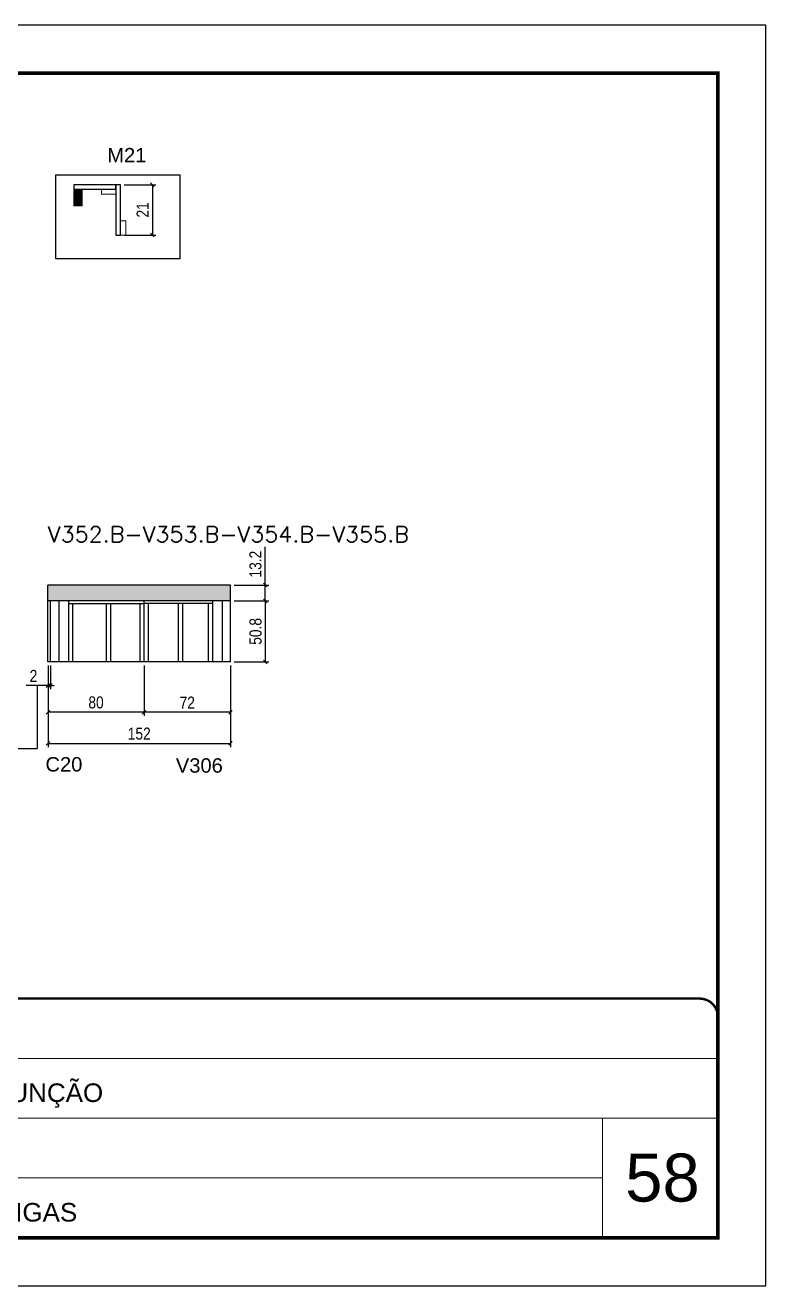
# Model space of a CAD drawing. Extents: x 137137 to 143418, y 10464 to 34486.
# Drawn here: x 139590 to 140207, y 17356 to 18406 of the extents above; entities that cross this region are included whole.
import ezdxf

# ---------------------------------------------------------------- set-up
doc = ezdxf.new("R2010")
doc.units = 0
doc.linetypes.add('CONTINUO', pattern=[0])
doc.linetypes.add('DASHED', pattern=[0.75, 0.5, -0.25])
for name, color, linetype in [('5', 5, 'Continuous'), ('COTA', 241, 'Continuous'), ('NOMENCLATURA', 7, 'Continuous'), ('Painéis', 200, 'Continuous'), ('SARR_2.2x7', 40, 'Continuous'), ('SARR_3.5x7', 81, 'Continuous')]:
    doc.layers.add(name, color=color, linetype=linetype)
for name, color, linetype, lineweight in [('CARIMBO', 255, 'Continuous', 9), ('Folhas', 255, 'Continuous', 9), ('Madeira', 126, 'Continuous', 18), ('Sarr 2.2x7', 40, 'Continuous', 9), ('SARRAFO DE PRESSAO', 251, 'DASHED', 9), ('Texto Seção', 7, 'Continuous', 15)]:
    doc.layers.add(name, color=color, linetype=linetype, lineweight=lineweight)
doc.layers.add('Laje_Perimetro', color=7, linetype='Continuous', plot=False)
doc.styles.add('ARIAL', font='arial.ttf')
doc.styles.add('COTA TECNICA', font='techl___.ttf', dxfattribs={"height": 10})
doc.styles.add('REGUA-120', font='ROMANS.shx', dxfattribs={"height": 15})
doc.styles.get("Standard").update_dxf_attribs({"font": 'arial.ttf'})
doc.styles.add('Tecnologia', font='')
doc.styles.get('Tecnologia').set_extended_font_data('Forgotten Futurist')
doc.dimstyles.new('PAINEL', dxfattribs={"dimtxt": 10, "dimasz": 3, "dimexe": 3, "dimexo": 3, "dimgap": 3, "dimtad": 1, "dimdec": 1, "dimzin": 12, "dimdsep": 46, "dimtxsty": 'COTA TECNICA', "dimblk1": 'OBLIQUE', "dimblk2": 'OBLIQUE', "dimsah": 1, "dimcen": 0.9, "dimclrd": 4, "dimclre": 4, "dimclrt": 240, "dimadec": 1, "dimazin": 3, "dimtfac": 1, "dimtdec": 1, "dimtmove": 0, "dimatfit": 3, "dimfxl": 1, "dimtolj": 1, "dimtzin": 12, "dimarcsym": 0})

# ---------------------------------------------------------------- blocks, each defined once
blk = doc.blocks.new('9999999999')
at = {"color": 30, "linetype": 'CONTINUO'}
for p, q in [((98564.6, 34230.2), (98564.6, 34429.4)), ((98564.6, 34379.6), (99584, 34379.6)), ((98564.6, 34329.8), (99488, 34329.8)), ((99584, 34329.8), (99488, 34329.8)), ((99488, 34329.8), (99488, 34230.2)), ((98564.6, 34280), (99488, 34280))]:
    blk.add_line(p, q, dxfattribs=at)
at = {"color": 30, "linetype": 'CONTINUO', "const_width": 2}
blk.add_lwpolyline([(99584, 34230.2), (99584, 34414.4, 0.414214), (99569, 34429.4), (98229, 34429.4, 0.414214), (98214, 34414.4), (98214, 34245.2, 0.414214), (98229, 34230.2), (99584, 34230.2)], format="xyb", dxfattribs=at)
at = {"layer": 'Folhas'}
blk.add_lwpolyline([(98139, 34190.2), (99624, 34190.2), (99624, 35240.2), (98139, 35240.2)], close=True, dxfattribs=at)
at = {"layer": 'Folhas', "color": 30, "const_width": 3}
blk.add_lwpolyline([(98214, 34230.2), (99584, 34230.2), (99584, 35200.2), (98214, 35200.2)], close=True, dxfattribs=at)
at = {"color": 7, "linetype": 'Continuous', "ltscale": 5, "style": 'ARIAL'}
for s, height, p in [('ROCONTEC', 15.48, (98837.7, 34393.1)), ('HOSPITAL ASSUNÇÃO', 15.483, (98837.7, 34343.3)), ('1° PAVIMENTO', 15.483, (98837.7, 34293.5)), ('NOVA SISTEMAS CONSTRUTIVOS', 11.059, (98263.2, 34267.2)), ('LATERAIS DE VIGAS', 15.483, (98837.7, 34243.7))]:
    blk.add_text(s, height=height, dxfattribs=at).set_placement(p)
at = {"layer": 'Folhas', "color": 7, "style": 'Tecnologia', "width": 1.5}
for s, p in [('CLIENTE:', (98573.7, 34397.2)), ('OBRA:', (98573.7, 34347.3)), ('PAVIMENTO:', (98573.7, 34297.5)), ('PROJETO:', (98573.7, 34247.7))]:
    blk.add_text(s, height=14, dxfattribs=at).set_placement(p)
blk = doc.blocks.new('_Oblique')
at = {"color": 0, "linetype": 'ByBlock', "lineweight": -2}
blk.add_line((-0.5, -0.5), (0.5, 0.5), dxfattribs=at)
blk = doc.blocks.new('*D1628')
at = {"layer": 'Defpoints', "color": 0, "linetype": 'ByBlock', "transparency": 16777216}
for p in [(139669.8, 18272.9), (139669.8, 18230.9), (139696.3, 18230.9)]:
    blk.add_point(p, dxfattribs=at)
at = {"layer": 'Sarr 2.2x7', "color": 4, "linetype": 'ByBlock', "lineweight": -2, "transparency": 16777216}
for p, q in [((139672.8, 18272.9), (139699.3, 18272.9)), ((139696.3, 18272.9), (139696.3, 18230.9)), ((139672.8, 18230.9), (139699.3, 18230.9))]:
    blk.add_line(p, q, dxfattribs=at)
at = {"layer": 'Sarr 2.2x7', "color": 4, "linetype": 'ByBlock', "lineweight": -2, "transparency": 16777216, "xscale": 3, "yscale": 3, "zscale": 3}
for p, rotation in [((139696.3, 18272.9), 90), ((139696.3, 18230.9), 270)]:
    blk.add_blockref('_Oblique', p, dxfattribs=dict(at, rotation=rotation))
at = {"layer": 'Sarr 2.2x7', "color": 240, "linetype": 'ByBlock', "transparency": 16777216, "insert": (139688.2, 18251.9), "char_height": 10, "attachment_point": 5, "rotation": 90, "style": 'COTA TECNICA'}
blk.add_mtext('\\A1;21', dxfattribs=at)
blk = doc.blocks.new('*D1653')
at = {"layer": 'COTA', "color": 4, "lineweight": -2, "ltscale": 25, "transparency": 16777216}
for p, q in [((139609.4, 17872.4), (139609.4, 17804.5)), ((139761.4, 17872.4), (139761.4, 17804.5)), ((139609.4, 17807.5), (139761.4, 17807.5))]:
    blk.add_line(p, q, dxfattribs=at)
at = {"layer": 'Defpoints', "color": 0, "ltscale": 25, "transparency": 16777216}
for p in [(139609.4, 17875.4), (139761.4, 17875.4), (139761.4, 17807.5)]:
    blk.add_point(p, dxfattribs=at)
at = {"layer": 'COTA', "color": 4, "lineweight": -2, "ltscale": 25, "transparency": 16777216, "xscale": 3, "yscale": 3, "zscale": 3, "rotation": 180}
blk.add_blockref('_Oblique', (139609.4, 17807.5), dxfattribs=at)
at = {"layer": 'COTA', "color": 4, "lineweight": -2, "ltscale": 25, "transparency": 16777216, "xscale": 3, "yscale": 3, "zscale": 3}
blk.add_blockref('_Oblique', (139761.4, 17807.5), dxfattribs=at)
at = {"layer": 'COTA', "color": 240, "ltscale": 25, "transparency": 16777216, "insert": (139685.4, 17815.6), "char_height": 10, "attachment_point": 5, "style": 'COTA TECNICA'}
blk.add_mtext('\\A1;152', dxfattribs=at)
blk = doc.blocks.new('*D1654')
at = {"layer": 'COTA', "color": 4, "lineweight": -2, "ltscale": 25, "transparency": 16777216}
for p, q in [((139689.4, 17872.4), (139689.4, 17830.4)), ((139761.4, 17872.4), (139761.4, 17830.4)), ((139761.4, 17833.4), (139689.4, 17833.4))]:
    blk.add_line(p, q, dxfattribs=at)
at = {"layer": 'Defpoints', "color": 0, "ltscale": 25, "transparency": 16777216}
for p in [(139689.4, 17875.4), (139761.4, 17875.4), (139689.4, 17833.4)]:
    blk.add_point(p, dxfattribs=at)
at = {"layer": 'COTA', "color": 4, "lineweight": -2, "ltscale": 25, "transparency": 16777216, "xscale": 3, "yscale": 3, "zscale": 3, "rotation": 180}
blk.add_blockref('_Oblique', (139689.4, 17833.4), dxfattribs=at)
at = {"layer": 'COTA', "color": 4, "lineweight": -2, "ltscale": 25, "transparency": 16777216, "xscale": 3, "yscale": 3, "zscale": 3}
blk.add_blockref('_Oblique', (139761.4, 17833.4), dxfattribs=at)
at = {"layer": 'COTA', "color": 240, "ltscale": 25, "transparency": 16777216, "insert": (139725.4, 17841.5), "char_height": 10, "attachment_point": 5, "style": 'COTA TECNICA'}
blk.add_mtext('\\A1;72', dxfattribs=at)
blk = doc.blocks.new('*D1622')
at = {"layer": 'COTA', "color": 4, "lineweight": -2, "ltscale": 25, "transparency": 16777216}
for p, q in [((139609.4, 17872.4), (139609.4, 17830.4)), ((139689.4, 17872.4), (139689.4, 17830.4)), ((139689.4, 17833.4), (139609.4, 17833.4))]:
    blk.add_line(p, q, dxfattribs=at)
at = {"layer": 'Defpoints', "color": 0, "ltscale": 25, "transparency": 16777216}
for p in [(139609.4, 17875.4), (139689.4, 17875.4), (139609.4, 17833.4)]:
    blk.add_point(p, dxfattribs=at)
at = {"layer": 'COTA', "color": 4, "lineweight": -2, "ltscale": 25, "transparency": 16777216, "xscale": 3, "yscale": 3, "zscale": 3, "rotation": 180}
blk.add_blockref('_Oblique', (139609.4, 17833.4), dxfattribs=at)
at = {"layer": 'COTA', "color": 4, "lineweight": -2, "ltscale": 25, "transparency": 16777216, "xscale": 3, "yscale": 3, "zscale": 3}
blk.add_blockref('_Oblique', (139689.4, 17833.4), dxfattribs=at)
at = {"layer": 'COTA', "color": 240, "ltscale": 25, "transparency": 16777216, "insert": (139649.4, 17841.6), "char_height": 10, "attachment_point": 5, "style": 'COTA TECNICA'}
blk.add_mtext('\\A1;80', dxfattribs=at)
blk = doc.blocks.new('*D1655')
at = {"layer": 'COTA', "color": 4, "lineweight": -2, "ltscale": 25, "transparency": 16777216}
for p, q in [((139609.4, 17872.4), (139609.4, 17852.7)), ((139611.4, 17872.4), (139611.4, 17852.7)), ((139609.4, 17855.7), (139591.3, 17855.7)), ((139611.4, 17855.7), (139609.4, 17855.7)), ((139611.4, 17855.7), (139614.4, 17855.7))]:
    blk.add_line(p, q, dxfattribs=at)
at = {"layer": 'Defpoints', "color": 0, "ltscale": 25, "transparency": 16777216}
for p in [(139609.4, 17875.4), (139611.4, 17875.4), (139609.4, 17855.7)]:
    blk.add_point(p, dxfattribs=at)
at = {"layer": 'COTA', "color": 4, "lineweight": -2, "ltscale": 25, "transparency": 16777216, "xscale": 3, "yscale": 3, "zscale": 3}
blk.add_blockref('_Oblique', (139609.4, 17855.7), dxfattribs=at)
at = {"layer": 'COTA', "color": 4, "lineweight": -2, "ltscale": 25, "transparency": 16777216, "xscale": 3, "yscale": 3, "zscale": 3, "rotation": 180}
blk.add_blockref('_Oblique', (139611.4, 17855.7), dxfattribs=at)
at = {"layer": 'COTA', "color": 240, "ltscale": 25, "transparency": 16777216, "insert": (139597.3, 17863.7), "char_height": 10, "attachment_point": 5, "style": 'COTA TECNICA'}
blk.add_mtext('\\A1;2', dxfattribs=at)
blk = doc.blocks.new('*D1656')
at = {"layer": 'COTA', "color": 4, "lineweight": -2, "ltscale": 25, "transparency": 16777216}
for p, q in [((139764.4, 17926.2), (139793.4, 17926.2)), ((139790.4, 17926.2), (139790.4, 17875.4)), ((139764.4, 17875.4), (139793.4, 17875.4))]:
    blk.add_line(p, q, dxfattribs=at)
at = {"layer": 'Defpoints', "color": 0, "ltscale": 25, "transparency": 16777216}
for p in [(139761.4, 17926.2), (139761.4, 17875.4), (139790.4, 17875.4)]:
    blk.add_point(p, dxfattribs=at)
at = {"layer": 'COTA', "color": 4, "lineweight": -2, "ltscale": 25, "transparency": 16777216, "xscale": 3, "yscale": 3, "zscale": 3}
for p, rotation in [((139790.4, 17926.2), 90), ((139790.4, 17875.4), 270)]:
    blk.add_blockref('_Oblique', p, dxfattribs=dict(at, rotation=rotation))
at = {"layer": 'COTA', "color": 240, "ltscale": 25, "transparency": 16777216, "insert": (139782.3, 17900.8), "char_height": 10, "attachment_point": 5, "rotation": 90, "style": 'COTA TECNICA'}
blk.add_mtext('\\A1;50.8', dxfattribs=at)
blk = doc.blocks.new('*D1657')
at = {"layer": 'COTA', "color": 4, "lineweight": -2, "ltscale": 25, "transparency": 16777216}
for p, q in [((139790.4, 17939.4), (139790.4, 17971.2)), ((139764.4, 17939.4), (139793.4, 17939.4)), ((139790.4, 17926.2), (139790.4, 17939.4)), ((139764.4, 17926.2), (139793.4, 17926.2))]:
    blk.add_line(p, q, dxfattribs=at)
at = {"layer": 'Defpoints', "color": 0, "ltscale": 25, "transparency": 16777216}
for p in [(139761.4, 17939.4), (139790.4, 17939.4), (139761.4, 17926.2)]:
    blk.add_point(p, dxfattribs=at)
at = {"layer": 'COTA', "color": 4, "lineweight": -2, "ltscale": 25, "transparency": 16777216, "xscale": 3, "yscale": 3, "zscale": 3}
for p, rotation in [((139790.4, 17939.4), 90), ((139790.4, 17926.2), 270)]:
    blk.add_blockref('_Oblique', p, dxfattribs=dict(at, rotation=rotation))
at = {"layer": 'COTA', "color": 240, "ltscale": 25, "transparency": 16777216, "insert": (139782.2, 17956.8), "char_height": 10, "attachment_point": 5, "rotation": 90, "style": 'COTA TECNICA'}
blk.add_mtext('\\A1;13.2', dxfattribs=at)

msp = doc.modelspace()

# ---------------------------------------------------------------- hatches: boundary and pattern name
at = {"layer": 'COTA', "linetype": 'ByBlock'}
h = msp.add_hatch(dxfattribs=at)
h.set_pattern_fill('AR-CONC', color=256, scale=0.03)
h.set_pattern_definition([(50, (233.886, -15253.203), (5.46554007, -0.47817257), [0.5715, -6.2865]), (355, (233.886, -15253.203), (-1.05730264, 5.73170536), [0.4572, -5.02921753]), (100.4514447, (234.3413, -15253.243), (4.40823741, 5.25353256), [0.48570026, -5.34270734]), (46.1842, (233.886, -15251.679), (8.13237123, -1.26126984), [0.85725, -9.42975]), (96.6355576, (234.5635, -15251.784), (7.122124, 7.42278374), [0.7285507, -8.01406824]), (351.184151, (233.886, -15251.679), (7.122124, 7.42278374), [0.685799, -7.54379196]), (21, (234.648, -15252.06), (4.54843174, -3.06795595), [0.5715, -6.2865]), (326, (234.648, -15252.06), (1.85406085, 5.52563898), [0.4572, -5.0292]), (71.451445, (235.027, -15252.316), (6.40249258, 2.45768307), [0.48570026, -5.34269813]), (37.5, (233.8858, -15253.2032), (0.092658098, 2.536651166), [0, -4.96824, 0, -5.1054, 0, -5.04825]), (7.5, (233.8858, -15253.2032), (2.004589875, 3.005417245), [0, -2.91084, 0, -4.85394, 0, -1.92405]), (327.5, (232.1866, -15253.2032), (4.067717855, -0.17186232), [0, -1.905, 0, -5.9436, 0, -7.8867]), (317.5, (231.4246, -15253.203), (4.44387544, 0.76279473), [0, -2.4765, 0, -3.94716, 0, -5.6007])])
h.paths.add_polyline_path([(139761.42, 17926.22), (139761.42, 17939.42), (139609.38, 17939.42), (139609.38, 17926.22)])
at = {"layer": 'Madeira'}
h = msp.add_hatch(dxfattribs=at)
h.set_pattern_fill('ANSI31', color=256, scale=0.2, angle=270, style=0)
h.set_pattern_definition([(315, (156266.8211, 4921.1487), (0.449012806, 0.449012806), [])])
h.paths.add_polyline_path([(139630.88, 18255.28), (139637.88, 18255.28), (139637.88, 18269.28), (139630.88, 18269.28)])

# ---------------------------------------------------------------- linework, layer by layer
at = {"linetype": 'ByBlock'}
msp.add_lwpolyline([(139615.89, 18281.04), (139719.33, 18281.04), (139719.33, 18211.22), (139615.89, 18211.22)], close=True, dxfattribs=at)
at = {"layer": 'COTA', "linetype": 'ByBlock'}
for p, q in [((139761.42, 17939.42), (139609.38, 17939.42)), ((139609.38, 17926.22), (139609.38, 17939.42)), ((139761.42, 17926.22), (139761.42, 17939.42))]:
    msp.add_line(p, q, dxfattribs=at)
at = {"layer": 'Laje_Perimetro'}
msp.add_lwpolyline([(140207.29, 18405.72), (138722.29, 18405.72), (138722.29, 17355.72), (140207.29, 17355.72)], close=True, dxfattribs=at)
at = {"layer": 'Madeira'}
msp.add_lwpolyline([(139630.88, 18269.28), (139637.88, 18269.28), (139637.88, 18255.28), (139630.88, 18255.28)], close=True, dxfattribs=at)
at = {"layer": 'NOMENCLATURA', "linetype": 'Continuous'}
for p in [(139600.32, 17855.73), (139538.83, 17803.33)]:
    msp.add_line(p, (139600.32, 17803.33), dxfattribs=at)
at = {"layer": 'Painéis'}
for p, q in [((139761.42, 17926.22), (139609.38, 17926.22)), ((139761.42, 17875.42), (139609.38, 17875.42))]:
    msp.add_line(p, q, dxfattribs=at)
at = {"layer": 'Painéis', "ltscale": 25}
for p, q in [((139609.38, 17875.42), (139609.38, 17926.22)), ((139611.38, 17875.42), (139611.38, 17926.22)), ((139689.42, 17875.42), (139689.42, 17926.22)), ((139761.42, 17875.42), (139761.42, 17926.22))]:
    msp.add_line(p, q, dxfattribs=at)
at = {"layer": 'Painéis', "linetype": 'ByBlock'}
msp.add_lwpolyline([(139665.84, 18272.88), (139630.9, 18272.88), (139630.9, 18269.28), (139665.84, 18269.28), (139665.84, 18272.88)], dxfattribs=at)
at = {"layer": 'Painéis'}
msp.add_lwpolyline([(139665.84, 18230.88), (139669.84, 18230.88), (139669.84, 18272.88), (139665.84, 18272.88)], close=True, dxfattribs=at)
at = {"layer": 'Sarr 2.2x7', "linetype": 'ByBlock'}
for points in [[(139665.84, 18269.28), (139653.84, 18269.28), (139653.84, 18264.88), (139665.84, 18264.88), (139665.84, 18269.28)], [(139674.24, 18230.88), (139674.24, 18242.88), (139669.84, 18242.88), (139669.84, 18230.88), (139674.24, 18230.88)]]:
    msp.add_lwpolyline(points, dxfattribs=at)
at = {"layer": 'SARR_2.2x7', "linetype": 'Continuous'}
for p, q in [((139618.38, 17926.22), (139618.38, 17875.42)), ((139626.38, 17924.02), (139689.42, 17924.02)), ((139746.42, 17924.02), (139689.42, 17924.02)), ((139754.42, 17926.22), (139754.42, 17875.42))]:
    msp.add_line(p, q, dxfattribs=at)
at = {"layer": 'SARR_3.5x7'}
for p, q in [((139626.38, 17926.22), (139626.38, 17875.42)), ((139629.88, 17924.02), (139629.88, 17875.42)), ((139657.9, 17924.02), (139657.9, 17875.42)), ((139661.4, 17924.02), (139661.4, 17875.42)), ((139685.92, 17924.02), (139685.92, 17875.42)), ((139692.92, 17924.02), (139692.92, 17875.42)), ((139717.92, 17924.02), (139717.92, 17875.42)), ((139721.42, 17924.02), (139721.42, 17875.42)), ((139742.92, 17924.02), (139742.92, 17875.42)), ((139746.42, 17926.22), (139746.42, 17875.42))]:
    msp.add_line(p, q, dxfattribs=at)

# ---------------------------------------------------------------- block references
at = {"layer": 'SARRAFO DE PRESSAO', "color": 6, "linetype": 'ByBlock'}
msp.add_blockref('9999999999', (40583.31, -16834.48), dxfattribs=at)

# ---------------------------------------------------------------- texts
at = {"layer": '5', "color": 7, "linetype": 'Continuous'}
msp.add_text('M21', height=12, rotation=359.99996, dxfattribs=at).set_placement((139658.73, 18291.48))
at = {"layer": '5', "linetype": 'Continuous'}
for s, p in [('C20', (139607.28, 17784.1)), ('V306', (139715.88, 17783.13))]:
    msp.add_text(s, height=12, rotation=0.00004, dxfattribs=at).set_placement(p)
at = {"layer": 'CARIMBO', "style": 'ARIAL'}
msp.add_text('58', height=40, dxfattribs=at).set_placement((140090.15, 17425.87))
at = {"layer": 'Texto Seção', "style": 'REGUA-120', "width": 1.05}
msp.add_text('V352.B-V353.B-V354.B-V355.B', height=13, dxfattribs=at).set_placement((139609.36, 17975.23))

# ---------------------------------------------------------------- dimensions: what is measured, and where the dimension line sits
at = {"layer": 'COTA', "ltscale": 25}
for base, p1, p2, angle, picture, middle in [((139790.41, 17939.42), (139761.42, 17926.22), (139761.42, 17939.42), 90, '*D1657', (139782.19, 17956.79)), ((139790.41, 17875.42), (139761.42, 17926.22), (139761.42, 17875.42), 90, '*D1656', (139782.28, 17900.82)), ((139609.38, 17855.73), (139611.38, 17875.42), (139609.38, 17875.42), 180, '*D1655', (139597.32, 17863.73)), ((139761.42, 17807.46), (139609.38, 17875.42), (139761.42, 17875.42), 180, '*D1653', (139685.4, 17815.57)), ((139689.42, 17833.45), (139761.42, 17875.42), (139689.42, 17875.42), 180, '*D1654', (139725.42, 17841.52))]:
    dim = msp.add_linear_dim(base=base, p1=p1, p2=p2, angle=angle, dimstyle='PAINEL', dxfattribs=at)
    dim.commit()
    dim.dimension.update_dxf_attribs({"geometry": picture, "text_midpoint": middle})
dim = msp.add_linear_dim(base=(139609.38, 17833.45), p1=(139689.42, 17875.42), p2=(139609.38, 17875.42), angle=180, dimstyle='PAINEL', override={"dimtmove": 1}, dxfattribs=at)
dim.commit()
dim.dimension.update_dxf_attribs({"geometry": '*D1622', "text_midpoint": (139649.4, 17841.57)})
at = {"layer": 'Sarr 2.2x7', "linetype": 'ByBlock'}
dim = msp.add_linear_dim(base=(139696.29, 18230.88), p1=(139669.84, 18272.88), p2=(139669.84, 18230.88), angle=90, dimstyle='PAINEL', override={"dimlfac": 0.5}, dxfattribs=at)
dim.commit()
dim.dimension.update_dxf_attribs({"geometry": '*D1628', "text_midpoint": (139688.23, 18251.88)})

doc.saveas('drawing.dxf')
